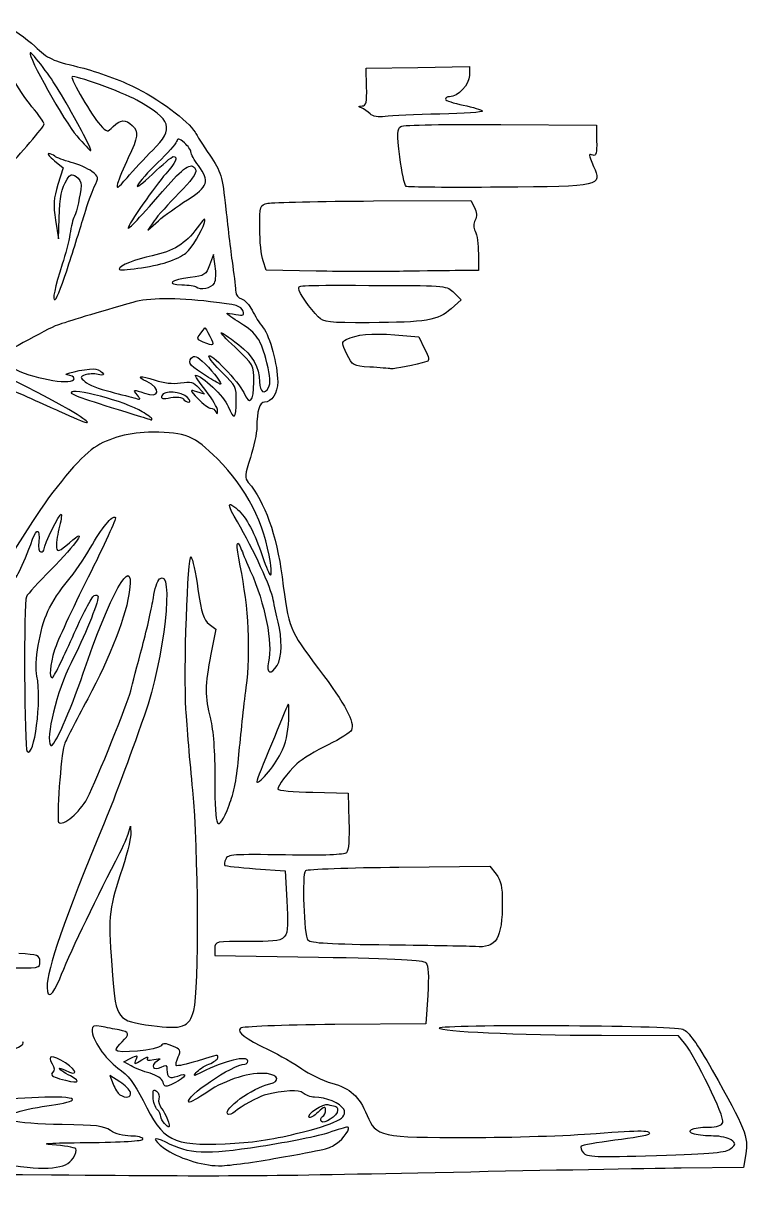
# Model space of a CAD drawing. Extents: x 3 to 149, y 0 to 140.
# Drawn here: x 85.2 to 149.3, y 6.7 to 109.1 of the extents above; entities that cross this region are included whole.
import ezdxf

# ---------------------------------------------------------------- set-up
doc = ezdxf.new("R2010")
doc.units = 0
doc.layers.get('0').update_dxf_attribs({"linetype": 'CONTINUOUS'})

msp = doc.modelspace()

# ---------------------------------------------------------------- linework, layer by layer
at = {"color": 7}
for points in [[(115.529873, 103.500608), (115.483899, 105.154254), (120.047962, 105.226646), (124.612024, 105.299042), (124.612024, 104.518246)], [(127.377082, 100.19134), (135.83068, 100.12717), (135.855842, 98.730546)], [(87.949614, 96.98999), (88.725743, 96.368976), (88.25679, 94.878046)], [(116.144252, 93.434768), (124.742107, 93.485674), (125.056815, 92.854428)], [(88.042258, 91.730063), (88.296679, 90.073009), (88.356768, 91.925092)], [(96.751637, 91.669976), (96.188011, 90.866754), (97.134913, 91.687012)], [(102.159821, 87.66202), (101.990149, 88.690617), (101.655451, 87.764551)], [(111.075819, 87.235022), (106.667739, 87.30746), (106.379465, 88.134402)], [(125.405769, 88.767481), (125.405769, 87.294879), (123.752123, 87.283264)], [(123.256688, 85.328395), (123.885727, 84.701856), (122.992105, 83.902397)], [(118.027667, 81.603662), (120.132271, 81.417361), (120.660395, 80.382152)], [(100.684354, 76.949827), (101.196399, 76.376636), (100.534941, 76.575513)], [(86.011787, 65.122406), (84.43854, 62.66139), (84.143276, 64.196365)], [(101.615423, 56.057348), (102.207888, 55.610448), (101.76809, 53.394851)], [(110.787545, 41.199631), (113.896399, 41.125087), (113.973036, 38.635265)], [(94.456221, 37.511583), (94.668623, 38.21467), (94.691377, 37.472824)], [(105.713194, 34.44753), (108.340149, 34.24592), (108.472441, 31.645654)], [(118.388254, 34.587511), (126.408614, 34.664518), (126.965527, 33.956517)], [(102.122441, 27.407838), (102.122441, 26.787467), (111.286433, 26.634919)], [(120.931347, 23.265712), (120.775566, 20.75217), (112.71504, 20.682061)], [(143.624094, 19.032379), (143.072668, 19.693837), (136.289746, 19.707834)], [(94.735851, 17.020524), (94.096134, 17.378733), (94.709824, 17.707168)], [(93.717533, 15.634004), (92.853253, 16.17948), (93.138776, 15.428502)], [(149.036865, 9.258623), (148.8166, 8.05217), (143.319048, 7.989282)]]:
    msp.add_lwpolyline(points, dxfattribs=at)
for points in [[(115.845966, 101.125819)], [(90.32847, 99.66415)], [(96.632337, 97.915635)], [(97.97234, 94.799258)], [(119.021429, 94.72403)], [(89.229496, 87.8762)], [(97.889108, 88.019271)], [(111.075814, 87.23503)], [(102.084367, 86.170405)], [(111.259726, 83.193837)], [(101.100054, 80.964297)], [(115.814422, 78.759158)], [(101.566795, 77.844282)], [(99.698765, 76.073614)], [(104.017662, 75.781845)], [(89.951608, 74.556766)], [(96.566191, 74.176424)], [(107.955797, 44.639577)], [(117.563217, 27.697234)], [(86.665324, 26.242275)], [(89.356279, 16.139978)], [(97.548189, 15.591539)], [(94.667361, 14.679202)], [(97.677441, 11.941545)], [(111.524632, 12.137872)], [(109.317015, 11.043804)], [(107.340646, 8.836091)]]:
    msp.add_lwpolyline(points, close=True, dxfattribs=at)
for points in [[(83.407917, 109.136111), (84.219497, 108.692339), (85.481091, 107.775261), (86.21146, 107.098161)], [(86.950592, 105.227414), (86.377547, 105.995256), (85.859824, 106.574624), (85.800099, 106.514897)], [(86.21146, 107.098161), (87.404522, 105.99211), (87.789557, 105.808756), (90.002275, 105.292959)], [(85.800099, 106.514897), (85.564329, 106.279127), (88.85899, 100.409396), (89.915635, 99.182708)], [(90.32847, 99.66415), (88.575949, 102.874908), (88.007142, 103.811713), (86.950592, 105.227414)], [(95.243274, 102.325802), (93.875233, 103.080881), (89.695666, 104.589633), (89.503718, 104.397683)], [(90.002275, 105.292959), (91.356857, 104.9772), (93.536712, 104.206932), (94.846399, 103.58125)], [(124.612024, 104.518246), (124.612024, 103.719056), (123.603785, 102.640712), (122.856551, 102.640712)], [(85.96394, 101.752008), (85.371451, 102.459076), (84.633792, 103.573368), (84.324701, 104.228212)], [(89.503718, 104.397683), (89.349755, 104.243719), (91.319218, 100.867316), (91.976395, 100.158576)], [(94.846399, 103.58125), (97.076773, 102.515731), (99.8406, 100.474558), (100.373318, 99.499449)], [(115.132998, 101.826073), (115.502804, 101.843509), (115.568264, 102.119718), (115.529873, 103.500608)], [(122.856551, 102.640712), (122.657894, 102.640712), (122.495358, 102.54547), (122.495358, 102.429067)], [(87.041191, 100.233454), (87.041191, 100.361589), (86.556427, 101.044939), (85.96394, 101.752008)], [(96.632337, 97.915635), (98.56669, 99.8343), (98.316145, 100.629757), (95.243274, 102.325802)], [(115.082299, 101.65126), (114.763722, 101.776308), (114.773234, 101.809105), (115.132998, 101.826073)], [(115.845966, 101.125819), (115.641633, 101.330151), (115.297982, 101.566602), (115.082299, 101.65126)], [(122.495358, 102.429067), (122.495358, 102.31266), (123.204983, 102.070847), (124.072306, 101.891706)], [(124.072306, 101.891706), (124.939629, 101.712564), (125.702018, 101.480382), (125.766502, 101.375747)], [(93.132164, 100.000435), (93.763859, 100.63213), (94.271362, 100.664412), (94.8275, 100.108271)], [(117.173608, 100.897566), (116.541219, 100.80281), (116.09169, 100.880103), (115.845966, 101.125819)], [(122.006741, 101.113167), (119.874387, 101.073381), (117.699475, 100.976361), (117.173608, 100.897566)], [(125.766502, 101.375747), (125.830989, 101.271112), (124.139095, 101.152952), (122.006741, 101.113167)], [(83.643356, 96.278586), (84.836056, 97.421039), (87.041191, 99.987679), (87.041191, 100.233454)], [(91.171292, 97.878212), (91.243888, 97.878212), (90.864619, 98.681884), (90.32847, 99.66415)], [(91.976395, 100.158576), (92.606318, 99.479235), (92.610406, 99.478677), (93.132164, 100.000435)], [(94.8275, 100.108271), (95.408896, 99.526878), (95.35364, 99.077087), (94.474866, 97.237664)], [(100.373318, 99.499449), (100.502704, 99.262613), (101.089251, 98.354811), (101.676753, 97.482112)], [(118.472818, 97.326204), (118.218725, 99.389917), (118.230457, 99.813054), (118.54738, 100.015392)], [(118.54738, 100.015392), (118.757986, 100.149851), (122.643336, 100.227273), (127.377082, 100.19134)], [(89.915635, 99.182708), (90.533651, 98.465235), (91.098695, 97.878212), (91.171292, 97.878212)], [(98.741077, 98.671962), (98.670097, 98.453681), (97.92562, 97.620243), (97.086682, 96.819879)], [(99.437952, 98.564808), (98.958159, 98.990698), (98.850122, 99.007308), (98.741077, 98.671962)], [(100.005774, 97.756316), (100.005774, 97.923773), (99.750256, 98.287594), (99.437952, 98.564808)], [(135.855842, 98.730546), (135.874601, 97.688411), (135.793985, 97.36731), (135.538181, 97.46547)], [(87.451295, 97.612319), (87.298498, 97.611525), (87.522741, 97.331549), (87.949614, 96.98999)], [(87.980462, 97.388058), (87.842217, 97.512124), (87.604092, 97.613041), (87.451295, 97.612319)], [(89.424026, 96.84258), (88.768312, 97.018525), (88.118707, 97.26399), (87.980462, 97.388058)], [(94.365363, 95.487696), (94.920975, 96.137447), (95.941113, 97.230017), (96.632337, 97.915635)], [(96.609178, 95.802961), (97.491804, 96.653308), (98.319458, 97.349045), (98.448405, 97.349045)], [(98.448405, 97.349045), (98.906267, 97.349045), (98.67083, 96.808078), (97.786621, 95.828453)], [(100.667233, 96.555295), (100.303431, 97.048402), (100.005774, 97.588861), (100.005774, 97.756316)], [(101.676753, 97.482112), (102.691073, 95.9754), (102.762492, 95.735241), (103.093038, 92.719612)], [(119.021421, 94.72403), (118.885536, 94.808238), (118.638667, 95.979218), (118.472818, 97.326204)], [(135.538181, 97.46547), (135.11085, 97.629453), (135.111514, 97.614354), (135.581054, 96.490586)], [(91.254882, 96.040951), (90.903626, 96.305902), (90.079743, 96.666635), (89.424026, 96.84258)], [(94.474866, 97.237664), (94.052242, 96.353037), (93.627416, 95.331597), (93.530809, 94.967795)], [(97.086682, 96.819879), (96.247744, 96.019514), (95.436029, 95.115417), (95.282872, 94.810773)], [(97.97234, 94.799258), (99.509032, 96.553303), (100.151896, 96.907279), (100.439522, 96.157743)], [(99.69976, 93.539096), (101.541146, 94.713417), (101.688106, 95.17158), (100.667233, 96.555295)], [(135.581054, 96.490586), (136.320937, 94.719796), (136.353304, 94.727011), (127.298074, 94.644281)], [(88.356768, 91.925092), (88.419527, 93.859556), (88.550234, 94.483261), (89.07758, 95.364676)], [(89.07758, 95.364676), (89.3338, 95.792925), (89.485176, 95.837555), (89.87133, 95.598692)], [(89.87133, 95.598692), (90.133765, 95.436359), (90.33124, 95.079172), (90.310166, 94.804942)], [(91.47493, 94.668197), (91.880462, 95.531411), (91.873594, 95.574255), (91.254882, 96.040951)], [(93.530809, 94.967795), (93.387696, 94.428871), (93.542292, 94.525179), (94.365363, 95.487696)], [(97.786621, 95.828453), (96.862122, 94.804193), (94.444053, 91.319948), (94.456597, 91.030155)], [(95.282872, 94.810773), (95.129712, 94.506129), (95.726552, 94.952614), (96.609178, 95.802961)], [(100.439522, 96.157743), (100.537719, 95.901841), (100.008304, 95.174604), (98.953669, 94.116694)], [(88.25679, 94.878046), (87.872038, 93.654824), (87.833517, 93.089584), (88.042258, 91.730063)], [(90.310166, 94.804942), (90.241654, 93.913447), (89.936357, 92.523717), (89.713104, 92.087089)], [(90.623522, 92.321967), (90.861568, 93.122332), (91.2447, 94.178136), (91.47493, 94.668197)], [(94.456597, 91.030155), (94.464005, 90.859205), (95.393859, 91.856078), (97.97234, 94.799258)], [(127.298074, 94.644281), (122.881805, 94.603932), (119.157313, 94.63981), (119.021429, 94.72403)], [(98.953669, 94.116694), (98.052546, 93.212772), (97.061634, 92.111748), (96.751637, 91.669976)], [(97.134913, 91.687012), (97.655708, 92.138153), (98.809889, 92.971591), (99.69976, 93.539096)], [(106.091191, 91.017505), (106.091191, 93.046603), (106.100769, 93.07571), (106.818795, 93.228766)], [(106.818795, 93.228766), (107.218977, 93.31407), (111.415433, 93.40677), (116.144252, 93.434768)], [(89.229496, 87.8762), (89.758165, 89.521006), (90.385479, 91.521603), (90.623522, 92.321967)], [(103.093038, 92.719612), (103.284494, 90.972936), (103.557255, 88.7104), (103.699175, 87.691754)], [(125.056815, 92.854428), (125.269159, 92.428507), (125.288008, 92.067123), (125.114759, 91.743406)], [(89.713104, 92.087089), (89.593142, 91.85247), (89.415313, 91.139394), (89.317931, 90.502473)], [(99.551297, 88.826417), (100.146059, 89.353649), (100.94504, 90.665509), (101.196809, 91.528212)], [(101.196809, 91.528212), (101.340174, 92.019453), (101.175669, 91.898049), (100.557518, 91.056436)], [(125.114759, 91.743406), (124.946225, 91.428501), (124.952109, 91.087763), (125.131878, 90.751856)], [(89.317931, 90.502473), (89.220548, 89.865555), (88.919058, 88.67493), (88.647953, 87.856639)], [(100.557518, 91.056436), (99.519034, 89.642519), (98.447283, 88.980198), (96.572888, 88.594015)], [(106.379465, 88.134402), (106.220914, 88.589218), (106.091191, 89.886615), (106.091191, 91.017505)], [(125.131878, 90.751856), (125.282518, 90.470381), (125.405769, 89.577413), (125.405769, 88.767481)], [(96.572888, 88.594015), (95.181179, 88.30728), (93.655774, 87.692357), (93.655774, 87.418063)], [(97.889108, 88.019271), (98.543951, 88.23329), (99.291936, 88.596504), (99.551297, 88.826417)], [(88.647953, 87.856639), (87.979874, 85.84016), (87.721294, 84.547583), (88.023319, 84.734244)], [(88.023319, 84.734244), (88.158047, 84.817511), (88.700827, 86.231391), (89.229496, 87.8762)], [(93.655774, 87.418063), (93.655774, 87.191236), (96.661724, 87.618133), (97.889108, 88.019271)], [(101.655451, 87.764551), (101.345198, 86.906124), (101.221066, 86.82668), (99.955919, 86.676841)], [(102.084367, 86.170405), (102.219186, 86.425066), (102.253142, 87.096293), (102.159821, 87.66202)], [(103.699175, 87.691754), (103.841095, 86.673108), (103.961107, 85.639333), (103.965867, 85.39448)], [(118.791186, 87.217118), (116.972175, 87.187125), (113.500257, 87.195184), (111.075814, 87.23503)], [(123.752123, 87.283264), (122.842618, 87.276887), (120.610196, 87.247108), (118.791186, 87.217118)], [(99.955919, 86.676841), (98.215196, 86.470678), (97.73212, 86.040166), (99.218491, 86.019653)], [(100.474645, 85.855874), (100.801114, 85.529404), (101.853923, 85.735118), (102.084367, 86.170405)], [(99.218491, 86.019653), (99.827707, 86.011239), (100.392976, 85.937545), (100.474645, 85.855874)], [(103.965867, 85.39448), (103.97063, 85.149624), (104.201161, 84.877357), (104.478159, 84.789441)], [(109.530774, 85.696666), (109.530774, 86.003993), (109.382113, 85.998539), (117.071399, 85.973224)], [(111.259726, 83.193837), (110.531055, 83.910109), (109.530774, 85.358113), (109.530774, 85.696666)], [(117.071399, 85.973224), (122.550476, 85.95518), (122.636386, 85.946229), (123.256688, 85.328395)], [(94.877792, 84.474844), (91.800712, 83.589598), (88.977166, 82.738621), (88.231816, 82.471842)], [(101.725566, 84.535441), (98.669774, 84.889914), (96.246011, 84.868467), (94.877792, 84.474844)], [(104.611551, 83.691264), (104.430132, 84.164032), (104.103374, 84.259613), (101.725566, 84.535441)], [(104.478159, 84.789441), (104.755159, 84.701526), (105.174547, 84.247016), (105.410132, 83.779423)], [(103.180774, 83.490173), (103.180774, 83.538192), (103.5401, 83.505625), (103.979276, 83.417783)], [(104.378469, 82.645808), (103.719736, 83.062188), (103.180774, 83.442154), (103.180774, 83.490173)], [(103.979276, 83.417783), (104.64447, 83.284743), (104.750026, 83.330402), (104.611551, 83.691264)], [(105.410132, 83.779423), (105.645717, 83.311831), (106.086114, 82.616646), (106.388789, 82.234569)], [(115.757643, 82.679566), (112.14255, 82.665967), (111.751216, 82.710711), (111.259726, 83.193837)], [(122.992105, 83.902397), (121.853833, 82.884066), (120.755206, 82.698368), (115.757643, 82.679566)], [(88.231816, 82.471842), (87.363797, 82.161155), (82.807858, 79.646285), (82.807858, 79.477828)], [(100.826747, 81.675129), (101.020459, 81.928335), (101.200223, 82.172691), (101.226218, 82.218141)], [(101.226218, 82.218141), (101.2522, 82.263591), (101.455371, 81.936169), (101.677682, 81.490537)], [(103.908378, 80.506988), (102.165991, 82.155821), (102.266073, 82.222509), (104.239108, 80.727365)], [(106.722923, 79.127739), (106.186589, 81.221257), (105.862295, 81.707889), (104.378469, 82.645808)], [(106.388789, 82.234569), (106.996405, 81.467555), (107.668129, 78.972159), (107.674558, 77.458049)], [(89.951608, 74.556766), (86.350671, 76.811706), (77.251608, 81.028736), (77.251608, 80.442673)], [(101.100054, 80.964297), (100.554679, 81.182665), (100.519664, 81.273737), (100.826747, 81.675129)], [(101.677682, 81.490537), (102.111183, 80.621563), (102.063809, 80.578404), (101.100054, 80.964297)], [(113.786552, 79.902569), (113.319129, 80.87002), (113.314065, 80.968207), (113.720613, 81.180972)], [(113.720613, 81.180972), (114.619479, 81.65139), (115.980054, 81.784918), (118.027667, 81.603662)], [(101.593274, 79.709558), (101.593274, 80.211927), (104.281171, 77.413535), (104.673755, 76.502443)], [(105.562024, 77.445579), (105.562024, 78.938043), (105.5575, 78.946407), (103.908378, 80.506988)], [(104.239108, 80.727365), (105.442012, 79.81582), (106.034221, 78.757899), (106.071061, 77.454765)], [(115.814422, 78.759158), (114.33615, 78.851916), (114.278455, 78.884447), (113.786552, 79.902569)], [(120.660395, 80.382152), (121.059366, 79.600107), (121.105673, 79.32162), (120.849752, 79.243407)], [(101.566795, 77.844282), (99.933535, 78.85089), (99.695325, 79.115602), (100.044337, 79.536137)], [(100.044337, 79.536137), (100.303232, 79.848086), (100.502561, 79.766406), (101.259942, 79.038011)], [(101.259942, 79.038011), (102.036147, 78.291515), (102.833495, 77.222845), (102.59477, 77.24897)], [(102.818086, 78.229637), (102.144441, 78.884431), (101.593274, 79.550395), (101.593274, 79.709558)], [(106.870976, 76.950038), (107.073388, 77.328247), (107.033457, 77.915614), (106.722923, 79.127739)], [(120.849752, 79.243407), (119.877382, 78.946227), (117.984312, 78.569905), (117.681841, 78.613656)], [(84.534658, 78.540639), (86.379166, 77.651049), (89.687024, 77.132958), (89.687024, 77.733655)], [(89.091712, 78.063452), (88.404851, 78.096898), (90.623104, 78.618763), (91.380114, 78.601819)], [(89.687024, 77.733655), (89.687024, 77.899099), (89.419134, 78.047506), (89.091712, 78.063452)], [(90.66195, 78.065953), (90.197964, 77.889338), (90.197964, 77.868507), (90.66195, 77.451971)], [(91.803691, 78.107455), (91.439889, 78.185179), (90.926105, 78.166502), (90.66195, 78.065953)], [(91.380114, 78.601819), (91.656471, 78.595627), (92.013659, 78.450078), (92.173864, 78.278358)], [(92.173864, 78.278358), (92.394119, 78.042275), (92.303854, 78.000601), (91.803691, 78.107455)], [(96.120569, 77.479364), (95.048639, 77.967769), (95.537401, 78.053546), (96.838347, 77.605334)], [(101.322539, 76.687786), (100.737072, 77.428458), (100.325359, 78.034462), (100.407621, 78.034462)], [(100.407621, 78.034462), (100.967299, 78.034462), (102.955849, 76.154426), (103.311063, 75.289458)], [(104.017662, 75.781845), (104.040972, 76.942974), (103.949249, 77.130132), (102.818086, 78.229637)], [(117.681841, 78.613656), (117.491618, 78.641173), (116.651281, 78.706649), (115.814422, 78.759158)], [(83.121151, 77.206737), (84.767851, 76.48435), (87.127181, 75.432333), (88.364108, 74.868921)], [(95.706295, 74.815488), (94.241924, 75.715252), (89.417975, 77.006209), (89.424917, 76.496474)], [(90.66195, 77.451971), (90.926105, 77.214831), (91.916139, 76.825888), (92.862024, 76.587654)], [(95.909712, 76.44507), (97.224234, 75.945288), (97.416594, 76.888856), (96.120569, 77.479364)], [(96.838347, 77.605334), (97.581387, 77.349334), (98.413729, 77.259299), (99.094094, 77.361328)], [(99.094094, 77.361328), (99.988478, 77.495448), (100.259608, 77.425291), (100.684354, 76.949827)], [(102.59477, 77.24897), (102.55327, 77.253521), (102.090683, 77.521401), (101.566795, 77.844282)], [(104.673755, 76.502443), (105.196629, 75.288971), (105.562024, 75.676937), (105.562024, 77.445579)], [(106.071061, 77.454765), (106.096805, 76.544361), (106.513238, 76.281598), (106.870976, 76.950038)], [(107.674558, 77.458049), (107.678739, 76.476961), (107.142653, 75.653212), (106.500025, 75.653212)], [(89.424917, 76.496474), (89.427299, 76.331215), (90.940877, 75.806959), (94.978691, 74.572984)], [(92.862024, 76.587654), (93.80791, 76.349421), (94.819007, 76.084068), (95.108908, 75.997983)], [(95.274948, 76.276504), (94.854969, 76.782549), (94.953352, 76.808677), (95.909712, 76.44507)], [(95.108908, 75.997983), (95.572498, 75.860323), (95.5925, 75.893877), (95.274948, 76.276504)], [(97.426497, 76.231324), (97.333715, 75.966984), (97.526255, 75.925019), (98.227901, 76.056646)], [(99.698765, 76.073614), (99.173803, 76.598576), (97.593888, 76.708233), (97.426497, 76.231324)], [(98.227901, 76.056646), (98.792236, 76.162516), (99.220734, 76.117754), (99.329632, 75.941558)], [(99.329632, 75.941558), (99.427644, 75.782966), (99.645385, 75.653212), (99.813502, 75.653212)], [(99.813502, 75.653212), (99.996527, 75.653212), (99.950492, 75.821887), (99.698765, 76.073614)], [(100.534941, 76.575513), (99.874239, 76.774162), (99.874372, 76.773447), (100.650588, 75.949217)], [(100.650588, 75.949217), (101.077996, 75.495372), (101.574089, 75.124045), (101.753019, 75.124045)], [(102.366135, 74.901848), (102.377618, 75.143442), (101.908007, 75.947114), (101.322539, 76.687786)], [(88.364108, 74.868921), (91.050459, 73.645308), (91.570376, 73.543075), (89.951608, 74.556766)], [(96.566191, 74.176424), (96.566191, 74.237316), (96.179238, 74.524896), (95.706295, 74.815488)], [(101.753019, 75.124045), (101.931946, 75.124045), (102.138398, 74.975217), (102.211796, 74.793316)], [(102.211796, 74.793316), (102.295301, 74.586367), (102.353065, 74.626986), (102.366135, 74.901848)], [(103.311063, 75.289458), (103.825908, 74.035782), (103.984838, 74.146532), (104.017662, 75.781845)], [(106.500025, 75.653212), (106.087206, 75.653212), (105.835193, 74.834022), (105.830219, 73.475956)], [(94.978691, 74.572984), (95.779056, 74.328388), (96.463665, 74.114192), (96.500045, 74.096988)], [(96.500045, 74.096988), (96.536425, 74.079791), (96.566191, 74.115536), (96.566191, 74.176424)], [(96.641595, 73.005902), (94.618289, 73.00749), (92.782602, 72.518897), (91.432073, 71.619385)], [(102.345453, 70.649462), (100.301475, 72.693443), (99.550593, 73.003653), (96.641595, 73.005902)], [(105.830219, 73.475956), (105.828103, 72.933309), (105.571279, 71.711537), (105.259209, 70.76091)], [(91.432073, 71.619385), (90.211815, 70.806638), (87.789197, 67.902788), (86.011787, 65.122406)], [(105.259209, 70.76091), (104.756093, 69.228311), (104.735955, 68.980386), (105.081467, 68.572541)], [(107.026387, 61.498004), (106.531325, 64.927795), (104.923246, 68.071669), (102.345453, 70.649462)], [(105.081467, 68.572541), (106.521777, 66.872387), (107.578782, 63.919084), (108.063221, 60.241447)], [(104.125149, 65.074416), (103.214035, 66.628997), (103.176721, 66.958385), (103.98425, 66.318236)], [(87.041202, 62.705282), (87.041202, 63.087835), (88.425187, 65.890754), (88.551639, 65.764302)], [(88.551639, 65.764302), (88.607127, 65.70881), (88.517032, 65.125309), (88.351426, 64.467626)], [(91.118251, 62.76045), (92.120191, 64.552089), (93.084663, 65.729191), (93.34083, 65.473024)], [(103.98425, 66.318236), (104.776516, 65.690184), (105.542376, 64.341661), (106.17686, 62.457494)], [(86.026212, 63.548522), (86.406606, 64.562339), (86.691465, 64.456887), (86.56225, 63.350084)], [(89.268951, 63.234329), (91.041098, 64.78973), (89.898143, 63.115611), (87.646886, 60.85845)], [(93.34083, 65.473024), (93.429381, 65.384474), (92.343182, 63.00542), (90.927055, 60.186239)], [(107.2856, 58.190712), (107.115935, 59.226318), (105.536791, 62.665819), (104.125149, 65.074416)], [(84.282478, 60.047198), (84.411029, 59.696025), (85.099139, 61.077713), (86.026212, 63.548522)], [(88.351426, 64.467626), (88.185821, 63.809946), (88.091359, 63.058765), (88.141514, 62.798336)], [(104.359691, 61.215543), (103.967576, 63.124223), (104.031436, 63.79849), (104.490073, 62.59218)], [(86.56225, 63.350084), (86.496078, 62.783265), (86.567992, 62.424043), (86.74767, 62.424043)], [(86.74767, 62.424043), (86.909114, 62.424043), (87.041202, 62.550601), (87.041202, 62.705282)], [(88.141514, 62.798336), (88.219259, 62.394637), (88.385481, 62.458917), (89.268951, 63.234329)], [(89.102438, 59.847549), (89.70273, 60.54053), (90.609846, 61.851336), (91.118251, 62.76045)], [(90.48723, 51.708418), (92.796019, 58.555125), (94.999694, 62.512035), (94.596985, 59.087869)], [(104.490073, 62.59218), (104.636242, 62.207727), (104.981555, 61.387543), (105.257436, 60.769548)], [(99.567468, 48.53342), (99.36721, 51.811759), (99.720667, 62.286242), (100.021353, 61.984014)], [(100.021353, 61.984014), (100.142516, 61.862229), (100.417442, 60.57946), (100.632302, 59.133415)], [(106.17686, 62.457494), (106.969176, 60.104639), (107.277823, 59.75604), (107.026387, 61.498004)], [(87.646886, 60.85845), (86.570352, 59.77909), (85.590467, 58.707528), (85.469365, 58.4772)], [(97.239757, 60.052831), (98.56171, 61.149955), (97.6586, 52.992464), (95.905902, 48.004561)], [(104.896044, 50.448271), (105.312932, 53.658916), (105.121144, 57.509074), (104.359691, 61.215543)], [(105.257436, 60.769548), (106.560448, 57.850699), (107.252164, 54.394925), (106.87136, 52.706492)], [(87.373606, 57.196755), (87.724173, 57.96171), (88.502149, 59.154568), (89.102438, 59.847549)], [(90.927055, 60.186239), (89.510926, 57.367056), (88.177635, 54.484839), (87.964185, 53.781312)], [(96.688399, 58.375836), (96.792008, 59.132499), (97.040118, 59.887146), (97.239757, 60.052831)], [(108.063221, 60.241447), (108.684624, 55.524022), (108.631392, 55.658332), (111.287833, 52.105295)], [(85.469365, 58.4772), (85.229753, 58.021463), (85.284463, 45.042587), (85.52702, 44.800031)], [(91.803702, 58.480254), (91.803702, 57.880459), (90.587658, 54.888244), (89.427958, 52.634459)], [(89.534122, 54.878486), (90.395907, 56.833807), (91.25911, 58.49429), (91.452351, 58.568442)], [(94.596985, 59.087869), (94.348313, 56.973483), (92.878717, 53.157919), (90.888518, 49.459459)], [(91.452351, 58.568442), (91.645594, 58.642597), (91.803702, 58.602912), (91.803702, 58.480254)], [(100.632302, 59.133415), (100.950945, 56.988898), (101.132172, 56.421864), (101.615423, 56.057348)], [(95.722424, 54.089668), (96.150102, 55.690397), (96.584791, 57.619172), (96.688399, 58.375836)], [(107.712346, 56.228475), (107.561078, 56.798382), (107.369041, 57.681389), (107.2856, 58.190712)], [(86.405463, 51.459024), (86.147058, 52.635539), (86.650417, 55.618724), (87.373606, 57.196755)], [(107.637106, 52.401594), (108.056921, 53.073827), (108.090904, 54.802257), (107.712346, 56.228475)], [(87.768806, 51.317448), (87.877946, 51.320703), (88.672339, 52.923162), (89.534122, 54.878486)], [(87.964185, 53.781312), (87.541359, 52.387677), (87.455753, 51.308132), (87.768806, 51.317448)], [(94.686313, 50.144635), (94.828495, 50.713674), (95.294744, 52.488939), (95.722424, 54.089668)], [(101.76809, 53.394851), (101.225892, 50.663396), (101.218291, 49.644594), (101.725577, 47.69699)], [(89.427958, 52.634459), (88.178545, 50.206325), (87.111753, 45.861131), (87.63626, 45.336624)], [(106.87136, 52.706492), (106.643122, 51.694517), (107.085519, 51.518365), (107.637106, 52.401594)], [(85.52702, 44.800031), (86.17145, 44.155601), (86.86119, 49.384122), (86.405463, 51.459024)], [(87.63626, 45.336624), (87.896094, 45.07679), (89.336652, 48.296372), (90.48723, 51.708418)], [(111.287833, 52.105295), (113.712432, 48.86235), (114.483549, 47.426525), (114.198934, 46.684827)], [(104.255512, 44.531613), (104.395474, 46.150525), (104.683713, 48.813019), (104.896044, 50.448271)], [(90.888518, 49.459459), (89.831373, 47.494928), (88.89083, 45.646179), (88.798419, 45.351126)], [(90.840478, 40.654835), (91.776968, 42.50291), (94.384773, 48.937799), (94.686313, 50.144635)], [(100.171491, 41.38967), (99.928169, 43.863525), (99.656358, 47.078212), (99.567468, 48.53342)], [(108.571128, 48.930295), (108.482664, 48.712014), (107.828961, 47.145863), (107.118449, 45.449958)], [(108.65725, 47.607379), (108.698345, 48.553264), (108.659631, 49.148577), (108.571128, 48.930295)], [(95.905902, 48.004561), (94.370493, 43.635067), (93.470151, 41.233677), (92.334604, 38.479254)], [(101.725577, 47.69699), (101.992269, 46.673095), (102.122452, 44.882448), (102.122452, 42.238075)], [(107.955797, 44.639577), (108.379472, 45.483232), (108.606741, 46.4448), (108.65725, 47.607379)], [(114.198934, 46.684827), (114.120515, 46.480468), (113.186924, 45.898969), (112.124292, 45.392605)], [(88.798419, 45.351126), (88.521043, 44.465499), (88.122376, 38.758791), (88.323428, 38.551858)], [(107.118449, 45.449958), (106.407937, 43.754053), (105.826608, 42.273262), (105.826608, 42.159312)], [(112.124292, 45.392605), (111.061659, 44.886242), (109.826465, 44.126462), (109.379414, 43.704206)], [(103.383868, 40.052876), (103.798291, 41.083788), (104.084636, 42.555102), (104.255512, 44.531613)], [(105.826608, 42.159312), (105.826608, 41.681712), (107.377868, 43.488753), (107.955797, 44.639577)], [(109.379414, 43.704206), (108.507284, 42.880444), (107.678691, 41.792663), (107.678691, 41.471488)], [(102.122452, 42.238075), (102.122452, 37.818957), (102.336666, 37.447866), (103.383868, 40.052876)], [(100.26731, 21.931442), (100.743028, 23.698123), (100.681441, 36.205025), (100.171491, 41.38967)], [(107.678691, 41.471488), (107.678691, 41.362963), (109.077675, 41.240628), (110.787545, 41.199631)], [(88.323428, 38.551858), (88.704018, 38.160132), (90.216789, 39.424044), (90.840478, 40.654835)], [(92.334604, 38.479254), (88.789828, 29.880928), (87.305774, 25.594506), (87.305774, 23.954391)], [(113.973036, 38.635265), (114.020224, 37.102137), (113.939817, 36.035589), (113.763774, 35.859545)], [(93.370532, 35.130333), (93.850841, 36.053321), (94.339399, 37.124883), (94.456221, 37.511583)], [(94.691377, 37.472824), (94.703892, 37.064807), (94.290346, 35.464369), (93.772403, 33.916292)], [(113.763774, 35.859545), (113.572531, 35.668302), (111.785487, 35.602127), (108.366182, 35.659669)], [(88.417834, 24.732843), (89.181464, 26.690587), (91.374865, 31.295324), (93.370532, 35.130333)], [(103.079111, 35.288664), (102.982654, 35.037302), (102.944798, 34.790578), (102.994987, 34.74039)], [(108.366182, 35.659669), (103.720315, 35.73785), (103.238506, 35.704042), (103.079111, 35.288664)], [(93.772403, 33.916292), (92.734429, 30.813902), (92.675273, 30.051211), (93.082406, 25.020185)], [(102.994987, 34.74039), (103.045173, 34.690201), (104.268368, 34.558414), (105.713194, 34.44753)], [(110.364011, 28.112924), (110.024706, 28.521761), (109.833804, 33.974781), (110.147772, 34.289709)], [(110.147772, 34.289709), (110.268837, 34.411145), (113.977055, 34.545156), (118.388254, 34.587511)], [(126.965527, 33.956517), (127.404688, 33.398217), (127.522129, 32.878443), (127.520965, 31.49826)], [(108.472441, 31.645654), (108.66479, 27.864922), (108.813695, 28.028212), (105.173674, 28.028212)], [(127.520965, 31.49826), (127.518239, 28.269684), (126.993343, 27.401962), (125.141191, 27.564218)], [(105.173674, 28.028212), (102.149301, 28.028212), (102.122441, 28.022762), (102.122441, 27.407838)], [(117.563217, 27.697234), (112.320364, 27.754138), (110.578297, 27.854725), (110.364011, 28.112924)], [(125.141191, 27.564218), (124.777389, 27.596087), (121.367301, 27.655946), (117.563217, 27.697234)], [(86.665324, 26.242275), (86.646062, 26.787713), (86.489154, 26.84867), (84.792233, 26.969879)], [(111.286433, 26.634919), (118.417853, 26.516206), (120.521037, 26.404395), (120.768777, 26.130811)], [(83.490324, 25.703519), (86.650608, 25.647594), (86.686096, 25.653616), (86.665324, 26.242275)], [(120.768777, 26.130811), (120.99439, 25.881669), (121.041747, 25.047022), (120.931347, 23.265712)], [(87.305774, 23.954391), (87.305774, 22.863323), (87.832409, 23.231972), (88.417834, 24.732843)], [(93.082406, 25.020185), (93.398327, 21.116287), (93.486854, 21.002696), (96.532814, 20.592772)], [(96.532814, 20.592772), (99.275707, 20.223636), (99.864257, 20.434607), (100.26731, 21.931442)], [(92.068274, 20.508606), (91.449999, 20.628025), (91.274524, 20.567203), (91.274524, 20.233481)], [(93.655774, 20.201975), (93.219212, 20.2863), (92.504837, 20.42428), (92.068274, 20.508606)], [(112.71504, 20.682061), (107.895901, 20.640143), (104.550107, 20.507545), (104.394884, 20.352321)], [(121.966191, 20.376303), (121.966191, 20.735163), (142.611647, 20.631669), (143.463402, 20.268539)], [(91.274524, 20.233481), (91.274524, 19.330458), (92.408163, 17.645565), (93.561024, 16.835128)], [(93.920358, 19.164665), (94.640059, 19.815987), (94.58751, 20.02201), (93.655774, 20.201975)], [(104.394884, 20.352321), (104.045919, 20.003357), (104.750116, 19.463951), (106.884941, 18.444967)], [(136.289746, 19.707834), (128.773124, 19.723365), (121.966191, 20.041029), (121.966191, 20.376303)], [(143.463402, 20.268539), (143.996439, 20.041291), (144.690751, 19.074641), (146.061663, 16.651129)], [(82.807858, 18.000348), (84.649572, 18.537793), (85.400478, 18.909202), (85.150584, 19.159098)], [(93.391191, 18.427782), (93.391191, 18.569678), (93.629316, 18.901275), (93.920358, 19.164665)], [(97.387137, 18.811796), (97.149436, 18.427187), (93.391191, 18.066017), (93.391191, 18.427782)], [(98.376761, 18.784985), (97.776599, 19.03358), (97.528364, 19.040306), (97.387137, 18.811796)], [(98.887386, 17.815605), (99.1498, 18.391539), (99.100452, 18.485223), (98.376761, 18.784985)], [(106.884941, 18.444967), (107.830826, 17.993482), (109.140514, 17.241449), (109.795358, 16.773782)], [(147.013766, 12.04133), (147.186036, 12.490252), (144.556075, 17.914424), (143.624094, 19.032379)], [(88.933396, 17.287251), (87.726459, 18.049155), (87.252365, 18.014804), (87.759836, 17.202216)], [(94.709824, 17.707168), (95.25394, 17.998371), (95.303454, 17.983338), (95.146596, 17.574567)], [(95.146596, 17.574567), (94.978659, 17.136935), (95.005139, 17.136766), (95.668219, 17.571233)], [(95.668219, 17.571233), (96.052418, 17.822968), (96.282595, 17.89275), (96.179722, 17.7263)], [(96.179722, 17.7263), (96.048502, 17.51398), (96.216433, 17.471295), (96.742459, 17.583266)], [(97.023648, 17.445318), (96.388182, 17.041807), (96.709042, 16.567362), (97.375999, 16.924306)], [(96.742459, 17.583266), (97.368394, 17.716503), (97.414837, 17.693719), (97.023648, 17.445318)], [(98.719703, 17.055251), (98.652161, 17.122791), (98.727615, 17.46495), (98.887386, 17.815605)], [(100.54862, 17.451221), (99.610259, 17.165894), (98.787246, 16.987708), (98.719703, 17.055251)], [(102.387024, 17.741556), (102.387024, 18.033622), (102.547132, 18.058908), (100.54862, 17.451221)], [(105.032858, 17.444879), (105.032858, 17.984115), (102.913961, 17.475279), (100.96614, 16.468291)], [(101.602048, 17.183923), (102.033784, 17.362755), (102.387024, 17.613691), (102.387024, 17.741556)], [(104.775508, 17.180295), (104.917049, 17.180295), (105.032858, 17.299358), (105.032858, 17.444879)], [(87.779945, 16.437398), (87.580814, 16.238268), (87.760762, 16.080288), (88.39422, 15.89814)], [(87.759836, 17.202216), (87.973186, 16.860589), (87.979075, 16.636526), (87.779945, 16.437398)], [(88.364108, 16.799049), (88.364108, 16.873455), (88.608834, 16.803362), (88.907943, 16.643279)], [(89.356295, 16.139978), (88.810592, 16.428064), (88.364108, 16.724646), (88.364108, 16.799049)], [(88.907943, 16.643279), (90.018878, 16.048725), (90.040225, 16.58855), (88.933396, 17.287251)], [(93.561024, 16.835128), (94.482891, 16.187073), (95.000839, 15.515077), (95.779294, 13.957094)], [(96.397268, 16.373994), (95.835332, 16.532572), (95.087694, 16.82351), (94.735851, 17.020524)], [(97.375999, 16.924306), (97.79866, 17.150509), (97.889108, 17.111768), (97.889108, 16.704535)], [(97.889108, 16.704535), (97.889108, 15.996682), (98.120422, 15.857826), (98.842354, 16.132305)], [(98.842354, 16.132305), (99.810877, 16.500536), (99.597353, 16.012967), (98.577008, 15.526398)], [(99.832578, 13.825712), (99.403038, 14.255255), (103.713039, 17.180295), (104.775508, 17.180295)], [(100.96614, 16.468291), (100.244862, 16.095403), (100.181852, 16.092977), (100.477569, 16.449479)], [(100.477569, 16.449479), (100.664293, 16.674592), (101.170309, 17.005091), (101.602048, 17.183923)], [(106.732245, 16.345995), (105.3255, 16.512876), (103.09883, 15.833873), (101.502133, 14.751119)], [(109.795358, 16.773782), (110.450201, 16.306115), (111.646338, 15.733736), (112.453441, 15.501832)], [(146.061663, 16.651129), (148.966066, 11.516699), (149.29838, 10.690995), (149.036865, 9.258623)], [(88.39422, 15.89814), (89.969073, 15.445293), (90.445376, 15.565022), (89.356279, 16.139978)], [(93.138776, 15.428502), (93.295811, 15.015464), (93.565676, 14.587627), (93.738472, 14.477751)], [(94.667361, 14.679202), (94.620313, 14.904331), (94.192889, 15.333991), (93.717533, 15.634004)], [(97.548189, 15.591539), (97.47014, 15.890005), (97.014398, 16.199842), (96.397268, 16.373994)], [(98.577008, 15.526398), (97.724751, 15.119985), (97.670607, 15.123414), (97.548189, 15.591539)], [(103.268968, 12.770572), (102.827254, 13.212286), (105.414538, 15.077742), (106.969883, 15.438964)], [(106.969883, 15.438964), (107.909267, 15.657132), (107.760754, 16.223983), (106.732245, 16.345995)], [(112.453441, 15.501832), (114.132238, 15.019457), (114.835157, 14.378546), (115.570209, 12.659998)], [(89.52852, 14.005541), (89.953444, 14.430465), (85.00913, 14.324417), (82.506357, 13.854925)], [(93.738472, 14.477751), (94.267742, 14.141215), (94.757597, 14.24745), (94.667361, 14.679202)], [(96.66723, 14.285817), (96.63557, 14.915372), (96.699237, 15.018004), (96.977949, 14.786695)], [(96.977949, 14.786695), (97.170745, 14.626688), (97.261593, 14.321449), (97.179834, 14.108388)], [(101.502133, 14.751119), (100.651643, 14.17438), (99.900343, 13.75795), (99.832578, 13.825712)], [(106.488066, 14.44003), (105.994658, 14.31558), (104.373775, 13.414401), (103.906757, 13.004874)], [(109.926551, 14.630053), (109.600892, 14.955713), (108.232845, 14.880111), (106.488066, 14.44003)], [(110.927602, 14.269879), (110.575122, 14.269879), (110.124647, 14.431957), (109.926551, 14.630053)], [(84.439091, 12.870643), (84.923765, 13.074433), (86.207687, 13.353677), (87.292251, 13.491186)], [(87.292251, 13.491186), (88.376813, 13.628695), (89.383134, 13.860156), (89.52852, 14.005541)], [(95.779294, 13.957094), (97.57505, 10.363094), (98.347832, 9.958398), (103.048483, 10.1503)], [(97.033495, 13.167574), (96.853952, 13.347118), (96.689132, 13.850326), (96.66723, 14.285817)], [(97.179834, 14.108388), (97.098075, 13.895327), (97.207422, 13.517078), (97.42283, 13.267836)], [(110.443925, 12.474784), (110.194355, 12.724355), (111.720593, 13.769255), (112.114126, 13.618244)], [(113.509584, 13.192747), (113.220582, 13.732756), (111.933048, 14.269879), (110.927602, 14.269879)], [(111.912024, 13.140989), (111.912024, 13.482881), (111.77992, 13.444265), (111.251608, 12.947941)], [(112.114126, 13.618244), (112.317816, 13.540081), (112.593795, 13.476129), (112.727415, 13.476129)], [(112.727415, 13.476129), (112.861032, 13.476129), (112.970358, 13.311227), (112.970358, 13.109683)], [(97.359941, 12.550087), (97.359941, 12.71016), (97.213042, 12.988028), (97.033495, 13.167574)], [(97.677441, 11.941545), (97.502816, 12.11617), (97.359941, 12.390014), (97.359941, 12.550087)], [(97.42283, 13.267836), (97.748709, 12.890773), (98.231664, 11.624045), (98.049546, 11.624045)], [(103.906757, 13.004874), (103.651203, 12.780777), (103.364199, 12.675343), (103.268968, 12.770572)], [(109.317015, 11.043809), (112.897195, 11.927859), (113.908986, 12.44646), (113.509584, 13.192747)], [(111.251608, 12.947941), (110.88838, 12.606708), (110.524922, 12.393784), (110.443925, 12.474784)], [(111.524632, 12.137872), (111.441907, 12.271719), (111.495231, 12.456017), (111.643126, 12.54742)], [(112.970358, 13.109683), (112.970358, 12.646345), (111.72694, 11.810526), (111.524632, 12.137872)], [(111.643126, 12.54742), (111.79102, 12.638823), (111.912024, 12.90593), (111.912024, 13.140989)], [(115.570209, 12.659998), (116.378924, 10.76923), (116.710701, 10.697371), (124.612024, 10.701695)], [(88.632099, 11.84211), (86.576845, 11.861848), (84.74437, 12.008646), (84.310747, 12.188259)], [(92.902868, 11.319055), (92.31172, 11.730461), (91.635784, 11.813244), (88.632099, 11.84211)], [(94.688806, 10.830295), (94.064876, 10.830295), (93.307236, 11.037639), (92.902868, 11.319055)], [(98.049546, 11.624045), (98.019513, 11.624045), (97.852066, 11.76692), (97.677441, 11.941545)], [(113.830391, 11.624043), (113.711088, 11.624043), (112.962759, 11.39616), (112.167437, 11.117636)], [(112.861693, 10.159987), (113.514251, 10.587559), (114.200046, 11.624043), (113.830391, 11.624043)], [(135.809826, 11.057366), (139.844312, 11.376411), (140.83615, 11.355811), (140.441511, 10.961169)], [(144.499563, 11.002907), (143.591351, 11.246085), (144.321461, 11.614989), (145.720856, 11.619995)], [(145.720856, 11.619995), (146.505615, 11.622799), (146.902837, 11.752247), (147.013766, 12.04133)], [(87.747623, 10.059908), (86.497435, 10.162487), (87.542177, 10.230152), (90.811503, 10.258346)], [(90.811503, 10.258346), (93.913886, 10.2851), (95.772441, 10.400252), (95.772441, 10.565712)], [(95.772441, 10.565712), (95.772441, 10.711233), (95.284806, 10.830295), (94.688806, 10.830295)], [(97.789122, 10.284656), (96.605143, 10.888282), (96.534004, 10.548477), (97.674356, 9.736476)], [(106.165772, 9.906503), (101.234179, 9.143616), (99.90995, 9.203396), (97.789122, 10.284656)], [(103.048483, 10.1503), (105.300444, 10.242235), (107.122838, 10.501995), (109.317015, 11.043804)], [(112.167437, 11.117636), (111.372116, 10.839114), (108.671365, 10.294104), (106.165772, 9.906503)], [(124.612024, 10.701695), (128.322806, 10.703811), (133.361816, 10.863778), (135.809826, 11.057366)], [(137.46499, 10.454095), (135.901446, 10.248744), (134.555587, 10.014135), (134.474191, 9.932741)], [(140.441511, 10.961169), (140.36797, 10.887631), (139.028538, 10.659446), (137.46499, 10.454095)], [(146.19115, 10.833907), (145.600499, 10.836024), (144.839285, 10.911946), (144.499563, 11.002907)], [(147.730038, 10.490295), (147.4743, 10.677295), (146.7818, 10.83192), (146.19115, 10.833907)], [(147.714454, 9.72779), (148.171908, 10.129986), (148.172657, 10.166638), (147.730038, 10.490295)], [(89.833982, 9.714071), (89.729866, 9.818669), (88.791002, 9.974297), (87.747623, 10.059908)], [(89.59559, 8.871138), (89.830823, 9.230151), (89.938101, 9.609471), (89.833982, 9.714071)], [(97.674356, 9.736476), (98.84255, 8.904647), (100.956949, 8.225123), (102.445854, 8.203015)], [(107.340646, 8.836091), (112.184455, 9.701959), (112.150073, 9.693714), (112.861693, 10.159987)], [(134.474191, 9.932741), (134.392797, 9.851345), (134.485383, 9.592945), (134.679941, 9.358519)], [(134.679941, 9.358519), (134.994938, 8.978971), (135.701797, 8.952714), (141.13379, 9.118785)], [(141.13379, 9.118785), (146.157569, 9.272378), (147.31869, 9.379834), (147.714454, 9.72779)], [(83.653418, 8.317685), (87.370899, 7.762449), (88.966524, 7.911065), (89.59559, 8.871138)], [(102.445854, 8.203015), (103.133057, 8.192802), (105.335713, 8.477695), (107.340646, 8.836091)], [(87.702649, 7.379155), (73.383024, 7.494606), (67.726608, 7.302368), (67.726608, 6.700247)], [(123.213114, 7.622225), (105.330448, 7.249888), (104.468086, 7.243985), (87.702649, 7.379155)], [(143.319048, 7.989282), (140.295395, 7.95469), (131.247724, 7.789516), (123.213114, 7.622225)]]:
    msp.add_open_spline(points, degree=3, dxfattribs=at)

doc.saveas('drawing.dxf')
